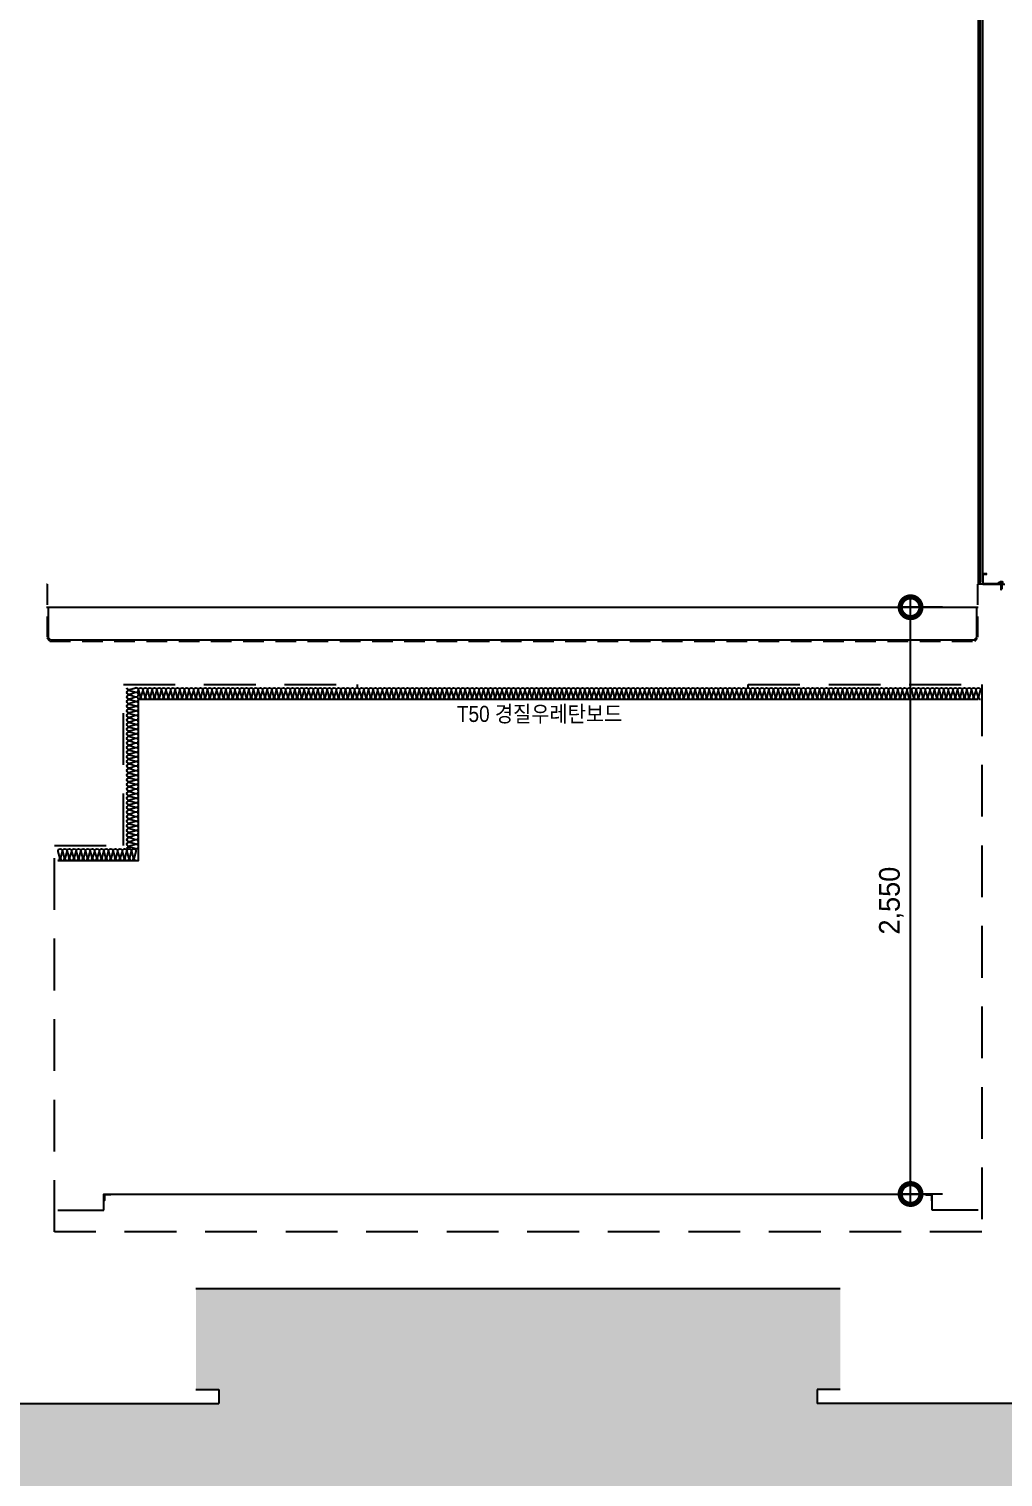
# Model space of a CAD drawing. Header units: millimetres. Extents: x 19868 to 801382, y -4805 to 85279.
# Drawn here: x 538413 to 542646, y 31149 to 37442 of the extents above; entities that cross this region are included whole.
import ezdxf
from ezdxf.enums import TextEntityAlignment as Align

# ---------------------------------------------------------------- set-up
doc = ezdxf.new("R2010")
doc.units = ezdxf.units.MM
doc.header["$LTSCALE"] = 250
doc.linetypes.add('HID', pattern=[2.8, 1.8, -1])
doc.layers.get('Defpoints').update_dxf_attribs({"color": 151})
for name, color, linetype in [('4fin', 4, 'Continuous'), ('8입면선', 8, 'Continuous'), ('A-FIN', 6, 'Continuous'), ('A-FIN-8', 8, 'Continuous'), ('A-FIN-무근', 7, 'Continuous'), ('A-WALL-D', 7, 'Continuous'), ('A-WP', 1, 'HID'), ('A-버림CONC', 4, 'Continuous'), ('GAGAM-DT', 7, 'Continuous'), ('ISL', 251, 'Continuous'), ('TR', 7, 'Continuous'), ('입면', 7, 'Continuous'), ('지반', 254, 'Continuous')]:
    doc.layers.add(name, color=color, linetype=linetype)
doc.layers.add('CK', color=221, linetype='Continuous', plot=False)
doc.layers.add('NOPLOT-단열', color=225, linetype='Continuous', plot=False)
doc.styles.add('Gdim', font='')
doc.styles.get('Gdim').set_extended_font_data('Dotum')
doc.dimstyles.new('Gdim50', dxfattribs={"dimscale": 30, "dimtxt": 3, "dimasz": 6, "dimexe": 1.5, "dimexo": 2, "dimgap": 1, "dimtad": 1, "dimdec": 0, "dimzin": 0, "dimdsep": 46, "dimlunit": 6, "dimtxsty": 'Gdim', "dimblk": 'DOTSMALL', "dimcen": 1.5, "dimdle": 1.5, "dimclrd": 256, "dimclre": 256, "dimclrt": 256, "dimazin": 0, "dimtfac": 1, "dimtdec": 0, "dimtix": 1, "dimtmove": 2, "dimatfit": 3, "dimldrblk": 'DOTSMALL', "dimfxl": 1.5, "dimtolj": 1, "dimtzin": 0, "dimlwd": -1, "dimlwe": -1, "dimarcsym": 1})

# ---------------------------------------------------------------- blocks, each defined once
blk = doc.blocks.new('_DotSmall')
at = {"color": 0, "linetype": 'ByBlock', "const_width": 0.5}
blk.add_lwpolyline([(-0.0625, 0, 1), (0.0625, 0, 1)], format="xyb", close=True, dxfattribs=at)
blk = doc.blocks.new('*D77')
at = {"layer": 'CK', "transparency": 16777216}
for p, q in [((542382.2, 34928.9), (542198.9, 34928.9)), ((542243.9, 32333.9), (542243.9, 34973.9)), ((542382.2, 32378.9), (542198.9, 32378.9))]:
    blk.add_line(p, q, dxfattribs=at)
at = {"layer": 'Defpoints', "color": 0, "transparency": 16777216}
for p in [(542243.9, 34928.9), (542442.2, 34928.9), (542442.2, 32378.9)]:
    blk.add_point(p, dxfattribs=at)
at = {"layer": 'CK', "transparency": 16777216, "xscale": 180, "yscale": 180, "zscale": 180}
for p, rotation in [((542243.9, 34928.9), 90), ((542243.9, 32378.9), 270)]:
    blk.add_blockref('_DotSmall', p, dxfattribs=dict(at, rotation=rotation))
at = {"layer": 'CK', "transparency": 16777216, "insert": (542160.2, 33653.9), "char_height": 90, "attachment_point": 5, "rotation": 90, "style": 'Gdim'}
blk.add_mtext('\\A1;2,550', dxfattribs=at)
blk = doc.blocks.new('*U116')
at = {"layer": '8입면선', "color": 8}
blk.add_line((3316397.6, 472011.4), (3316397.6, 480381.4), dxfattribs=at)
at = {"layer": 'A-WALL-D'}
for p, q in [((3316387.6, 480381.4), (3316387.6, 472011.4)), ((3316407.6, 472021.4), (3316407.6, 480381.4)), ((3316407.6, 472011.4), (3316387.6, 472011.4))]:
    blk.add_line(p, q, dxfattribs=at)
at = {"layer": 'CK', "linetype": 'Continuous'}
blk.add_line((3316472.9, 472011.4), (3316502.3, 472011.4), dxfattribs=at)
at = {"layer": 'GAGAM-DT', "color": 8}
for p, q in [((3316482.8, 472017.2), (3316482.8, 472020.7)), ((3316492.7, 472017.2), (3316482.8, 472017.2)), ((3316491.2, 472022.2), (3316484.3, 472022.2)), ((3316485.3, 472017.2), (3316485.3, 472022.2)), ((3316485.3, 472017.2), (3316485.3, 471985.8)), ((3316490.3, 471991.3), (3316485.3, 471985.8)), ((3316490.3, 472017.2), (3316490.3, 472022.2)), ((3316490.3, 472017.2), (3316490.3, 471991.3)), ((3316492.7, 472017.2), (3316492.7, 472020.7))]:
    blk.add_line(p, q, dxfattribs=at)
for centre, start, end in [((3316484.3, 472020.7), 90, 180), ((3316491.2, 472020.7), 0, 90)]:
    blk.add_arc(centre, 1.51, start, end, dxfattribs=at)
at = {"layer": '입면', "color": 6}
for p, q in [((3316425.4, 472056.4), (3316407.6, 472056.4)), ((3316407.6, 472056.4), (3316407.6, 472011.4)), ((3316408.8, 472012.6), (3316408.8, 472055.2)), ((3316408.8, 472055.2), (3316425.4, 472055.2)), ((3316425.4, 472055.2), (3316425.4, 472056.4)), ((3316407.6, 472011.4), (3316472.9, 472011.4)), ((3316472.4, 472012.6), (3316408.8, 472012.6)), ((3316477.4, 472018.5), (3316472.4, 472012.6)), ((3316472.9, 472011.4), (3316477.9, 472017.3)), ((3316497.8, 472018.5), (3316477.4, 472018.5)), ((3316477.9, 472017.3), (3316497.3, 472017.3))]:
    blk.add_line(p, q, dxfattribs=at)
blk = doc.blocks.new('A$C1B416526')
at = {"layer": '4fin'}
blk.add_lwpolyline([(-30, 70, 0.164028), (-28.7, 67), (-3, 67), (-3, 41.2, 0.19024), (0, 40), (0, 70)], format="xyb", close=True, dxfattribs=at)
at = {"layer": 'A-FIN-무근'}
for p, q in [((0, 0), (0, 70)), ((200, 0), (0, 0))]:
    blk.add_line(p, q, dxfattribs=at)

msp = doc.modelspace()

# ---------------------------------------------------------------- hatches: boundary and pattern name
at = {"layer": '지반'}
h = msp.add_hatch(dxfattribs=at)
h.set_pattern_fill('EARTH', color=251, scale=70, angle=45)
h.paths.add_polyline_path([(440367.8, 33228.9), (440367.8, 23234.4), (591132.4, 23234.4), (591132.4, 34678.9), (582338.2, 34678.9), (582338.2, 34628.9), (582388.2, 34628.9), (582388.2, 34568.9), (582138.2, 34568.9), (582138.2, 34628.9), (582188.2, 34628.9), (582188.2, 34828.9), (580288.2, 34828.9), (580288.2, 34778.9), (580138.2, 34778.9), (580138.2, 33778.9), (580038.2, 33778.9), (580038.2, 32328.9), (581138.2, 32328.9), (581138.2, 30828.9), (581238.2, 30828.9), (581238.2, 30768.9), (563118.2, 30768.9), (563118.2, 30828.9), (563218.2, 30828.9), (563218.2, 31528.9), (563818.2, 31528.9), (563818.2, 33668.9), (561843.1, 33668.9), (561663.1, 33488.9), (560453.4, 33488.9), (560273.4, 33668.9), (558088.2, 33668.9), (558088.2, 33728.9), (558188.2, 33728.9), (558188.2, 34318.9), (543138.2, 34318.9), (543138.2, 33878.9), (542838.2, 33878.9), (542838.2, 32228.9), (543438.2, 32228.9), (543438.2, 31528.9), (543538.2, 31528.9), (543538.2, 31468.9), (541838.2, 31468.9), (541838.2, 31528.9), (541938.2, 31528.9), (541938.2, 31968.9), (539138.2, 31968.9), (539138.2, 31528.9), (539238.2, 31528.9), (539238.2, 31468.9), (537538.2, 31468.9), (537538.2, 31528.9), (537638.2, 31528.9), (537638.2, 32228.9), (538238.2, 32228.9), (538238.2, 33018.9), (537638.2, 33018.9), (537638.2, 33078.9), (537738.2, 33078.9), (537738.2, 33418.9), (535238.2, 33418.9), (535238.2, 32878.9), (535338.2, 32878.9), (535338.2, 32818.9), (534538.2, 32818.9), (534538.2, 32878.9), (534638.2, 32878.9), (534638.2, 33418.9), (530588.2, 33418.9), (530188.2, 33018.9), (516778.2, 33018.9), (516708.2, 32948.9), (509968.2, 32948.9), (509968.2, 33008.9), (510068.2, 33008.9), (510068.2, 33848.9), (510668.2, 33848.9), (510668.2, 34398.9), (508508.2, 34398.9), (508508.2, 33808.9), (508608.2, 33808.9), (508608.2, 33748.9), (507668.2, 33748.9), (507668.2, 33808.9), (507768.2, 33808.9), (507768.2, 34448.9), (507488.2, 34448.9), (507488.2, 34508.9), (507538.2, 34508.9), (507536.6, 34832.3), (505138.2, 34820.6), (502738.2, 34808.9), (490888.2, 34568.9), (479038.2, 34328.9), (468288.2, 34228.9), (456838.2, 34128.9), (456138.2, 34128.9), (448038.2, 33228.9)])

# ---------------------------------------------------------------- linework, layer by layer
at = {"layer": 'A-FIN'}
for p, q in [((538488.2, 34928.9), (542538.2, 34928.9)), ((538738.2, 32378.9), (542338.2, 32378.9))]:
    msp.add_line(p, q, dxfattribs=at)
at = {"layer": 'A-FIN-8'}
for p, q in [((538496.2, 34928.9), (538496.2, 34797.1)), ((542530.2, 34928.9), (542530.2, 34797.1)), ((538506.4, 34786.9), (538496.2, 34797.1)), ((538506.4, 34786.9), (542520, 34786.9)), ((542520, 34786.9), (542530.2, 34797.1))]:
    msp.add_line(p, q, dxfattribs=at)
at = {"layer": 'A-WP', "ltscale": 0.2}
for p, q in [((538503.4, 34781.9), (538491.2, 34794.1)), ((542523.1, 34781.9), (542535.2, 34794.1))]:
    msp.add_line(p, q, dxfattribs=at)
at = {"layer": 'A-WP', "linetype": 'HID', "ltscale": 0.2}
msp.add_line((538503.4, 34781.9), (542523.1, 34781.9), dxfattribs=at)
for points in [[(538488.2, 35028.9), (538491.2, 35028.9), (538491.2, 34794.1)], [(542538.2, 35028.9), (542535.2, 35028.9), (542535.2, 34794.1)]]:
    msp.add_lwpolyline(points, dxfattribs=at)
at = {"layer": 'A-WP', "linetype": 'HID', "ltscale": 0.5}
msp.add_lwpolyline([(541538.2, 34578.9), (541538.2, 34593.9), (542553.2, 34593.9), (542553.2, 33893.9), (542553.2, 33893.9), (542553.2, 32213.9), (538523.2, 32213.9), (538523.2, 33893.9), (538823.2, 33893.9), (538823.2, 34593.9), (539838.2, 34593.9), (539838.2, 34578.9)], dxfattribs=at)
at = {"layer": 'A-버림CONC'}
for p, q in [((539138.2, 31528.9), (539238.2, 31528.9)), ((539238.2, 31528.9), (539238.2, 31468.9)), ((541938.2, 31528.9), (541838.2, 31528.9)), ((541838.2, 31528.9), (541838.2, 31468.9)), ((537538.2, 31468.9), (539238.2, 31468.9)), ((543538.2, 31468.9), (541838.2, 31468.9))]:
    msp.add_line(p, q, dxfattribs=at)
msp.add_lwpolyline([(539138.2, 31968.9), (541938.2, 31968.9)], dxfattribs=at)
at = {"layer": 'ISL'}
for points in [[(538838.2, 33878.9, -0.509267), (538850.3, 33887.8), (538876.1, 33880.1, 1.372593), (538876.1, 33897.8), (538850.3, 33890.1, -0.509266), (538838.2, 33898.9, -0.509267), (538850.3, 33907.8), (538876.1, 33900.1, 1.372593), (538876.1, 33917.8), (538850.3, 33910.1, -0.509266), (538838.2, 33918.9, -0.509267), (538850.3, 33927.8), (538876.1, 33920.1, 1.372593), (538876.1, 33937.8), (538850.3, 33930.1, -0.509266), (538838.2, 33938.9, -0.509267), (538850.3, 33947.8), (538876.1, 33940.1, 1.372593), (538876.1, 33957.8), (538850.3, 33950.1, -0.509266), (538838.2, 33958.9, -0.509267), (538850.3, 33967.8), (538876.1, 33960.1, 1.372593), (538876.1, 33977.8), (538850.3, 33970.1, -0.509266), (538838.2, 33978.9, -0.509267), (538850.3, 33987.8), (538876.1, 33980.1, 1.372593), (538876.1, 33997.8), (538850.3, 33990.1, -0.509266), (538838.2, 33998.9, -0.509267), (538850.3, 34007.8), (538876.1, 34000.1, 1.372593), (538876.1, 34017.8), (538850.3, 34010.1, -0.509266), (538838.2, 34018.9, -0.509267), (538850.3, 34027.8), (538876.1, 34020.1, 1.372593), (538876.1, 34037.8), (538850.3, 34030.1, -0.509266), (538838.2, 34038.9, -0.509267), (538850.3, 34047.8), (538876.1, 34040.1, 1.372593), (538876.1, 34057.8), (538850.3, 34050.1, -0.509266), (538838.2, 34058.9, -0.509267), (538850.3, 34067.8), (538876.1, 34060.1, 1.372593), (538876.1, 34077.8), (538850.3, 34070.1, -0.509266), (538838.2, 34078.9, -0.509267), (538850.3, 34087.8), (538876.1, 34080.1, 1.372593), (538876.1, 34097.8), (538850.3, 34090.1, -0.509266), (538838.2, 34098.9, -0.509267), (538850.3, 34107.8), (538876.1, 34100.1, 1.372593), (538876.1, 34117.8), (538850.3, 34110.1, -0.509266), (538838.2, 34118.9, -0.509267), (538850.3, 34127.8), (538876.1, 34120.1, 1.372593), (538876.1, 34137.8), (538850.3, 34130.1, -0.509266), (538838.2, 34138.9, -0.509267), (538850.3, 34147.8), (538876.1, 34140.1, 1.372593), (538876.1, 34157.8), (538850.3, 34150.1, -0.509266), (538838.2, 34158.9, -0.509267), (538850.3, 34167.8), (538876.1, 34160.1, 1.372593), (538876.1, 34177.8), (538850.3, 34170.1, -0.509266), (538838.2, 34178.9, -0.509267), (538850.3, 34187.8), (538876.1, 34180.1, 1.372593), (538876.1, 34197.8), (538850.3, 34190.1, -0.509266), (538838.2, 34198.9, -0.509267), (538850.3, 34207.8), (538876.1, 34200.1, 1.372593), (538876.1, 34217.8), (538850.3, 34210.1, -0.509266), (538838.2, 34218.9, -0.509267), (538850.3, 34227.8), (538876.1, 34220.1, 1.372593), (538876.1, 34237.8), (538850.3, 34230.1, -0.509266), (538838.2, 34238.9, -0.509267), (538850.3, 34247.8), (538876.1, 34240.1, 1.372593), (538876.1, 34257.8), (538850.3, 34250.1, -0.509266), (538838.2, 34258.9, -0.509267), (538850.3, 34267.8), (538876.1, 34260.1, 1.372593), (538876.1, 34277.8), (538850.3, 34270.1, -0.509266), (538838.2, 34278.9, -0.509267), (538850.3, 34287.8), (538876.1, 34280.1, 1.372593), (538876.1, 34297.8), (538850.3, 34290.1, -0.509266), (538838.2, 34298.9, -0.509267), (538850.3, 34307.8), (538876.1, 34300.1, 1.372593), (538876.1, 34317.8), (538850.3, 34310.1, -0.509266), (538838.2, 34318.9, -0.509267), (538850.3, 34327.8), (538876.1, 34320.1, 1.372593), (538876.1, 34337.8), (538850.3, 34330.1, -0.509266), (538838.2, 34338.9, -0.509267), (538850.3, 34347.8), (538876.1, 34340.1, 1.372593), (538876.1, 34357.8), (538850.3, 34350.1, -0.509266), (538838.2, 34358.9, -0.509267), (538850.3, 34367.8), (538876.1, 34360.1, 1.372593), (538876.1, 34377.8), (538850.3, 34370.1, -0.509266), (538838.2, 34378.9, -0.509267), (538850.3, 34387.8), (538876.1, 34380.1, 1.372593), (538876.1, 34397.8), (538850.3, 34390.1, -0.509266), (538838.2, 34398.9, -0.509267), (538850.3, 34407.8), (538876.1, 34400.1, 1.372593), (538876.1, 34417.8), (538850.3, 34410.1, -0.509266), (538838.2, 34418.9, -0.509267), (538850.3, 34427.8), (538876.1, 34420.1, 1.372593), (538876.1, 34437.8), (538850.3, 34430.1, -0.509266), (538838.2, 34438.9, -0.509267), (538850.3, 34447.8), (538876.1, 34440.1, 1.372593), (538876.1, 34457.8), (538850.3, 34450.1, -0.509266), (538838.2, 34458.9, -0.509267), (538850.3, 34467.8), (538876.1, 34460.1, 1.372593), (538876.1, 34477.8), (538850.3, 34470.1, -0.509266), (538838.2, 34478.9, -0.509267), (538850.3, 34487.8), (538876.1, 34480.1, 1.372593), (538876.1, 34497.8), (538850.3, 34490.1, -0.509266), (538838.2, 34498.9, -0.509267), (538850.3, 34507.8), (538876.1, 34500.1, 1.372593), (538876.1, 34517.8), (538850.3, 34510.1, -0.509266), (538838.2, 34518.9, -0.509267), (538850.3, 34527.8), (538876.1, 34520.1, 1.372593), (538876.1, 34537.8), (538850.3, 34530.1, -0.509266), (538838.2, 34538.9, -0.509267), (538850.3, 34547.8), (538876.1, 34540.1, 1.372593), (538876.1, 34557.8), (538850.3, 34550.1, -0.509266), (538838.2, 34558.9, -0.509267), (538850.3, 34567.8), (538876.1, 34560.1, 1.372593), (538876.1, 34577.8), (538850.3, 34570.1, -0.509266), (538838.2, 34578.9)], [(538888.2, 34528.9, 0.509267), (538897, 34541.1), (538889.4, 34566.8, -1.372593), (538907, 34566.8), (538899.4, 34541.1, 0.509267), (538908.2, 34528.9, 0.509267), (538917, 34541.1), (538909.4, 34566.8, -1.372593), (538927, 34566.8), (538919.4, 34541.1, 0.509267), (538928.2, 34528.9, 0.509267), (538937, 34541.1), (538929.4, 34566.8, -1.372593), (538947, 34566.8), (538939.4, 34541.1, 0.509267), (538948.2, 34528.9, 0.509267), (538957, 34541.1), (538949.4, 34566.8, -1.372593), (538967, 34566.8), (538959.4, 34541.1, 0.509267), (538968.2, 34528.9, 0.509267), (538977, 34541.1), (538969.4, 34566.8, -1.372593), (538987, 34566.8), (538979.4, 34541.1, 0.509267), (538988.2, 34528.9, 0.509267), (538997, 34541.1), (538989.4, 34566.8, -1.372593), (539007, 34566.8), (538999.4, 34541.1, 0.509267), (539008.2, 34528.9, 0.509267), (539017, 34541.1), (539009.4, 34566.8, -1.372593), (539027, 34566.8), (539019.4, 34541.1, 0.509267), (539028.2, 34528.9, 0.509267), (539037, 34541.1), (539029.4, 34566.8, -1.372593), (539047, 34566.8), (539039.4, 34541.1, 0.509267), (539048.2, 34528.9, 0.509267), (539057, 34541.1), (539049.4, 34566.8, -1.372593), (539067, 34566.8), (539059.4, 34541.1, 0.509267), (539068.2, 34528.9, 0.509267), (539077, 34541.1), (539069.4, 34566.8, -1.372593), (539087, 34566.8), (539079.4, 34541.1, 0.509267), (539088.2, 34528.9, 0.509267), (539097, 34541.1), (539089.4, 34566.8, -1.372593), (539107, 34566.8), (539099.4, 34541.1, 0.509267), (539108.2, 34528.9, 0.509267), (539117, 34541.1), (539109.4, 34566.8, -1.372593), (539127, 34566.8), (539119.4, 34541.1, 0.509267), (539128.2, 34528.9, 0.509267), (539137, 34541.1), (539129.4, 34566.8, -1.372593), (539147, 34566.8), (539139.4, 34541.1, 0.509267), (539148.2, 34528.9, 0.509267), (539157, 34541.1), (539149.4, 34566.8, -1.372593), (539167, 34566.8), (539159.4, 34541.1, 0.509267), (539168.2, 34528.9, 0.509267), (539177, 34541.1), (539169.4, 34566.8, -1.372593), (539187, 34566.8), (539179.4, 34541.1, 0.509267), (539188.2, 34528.9, 0.509267), (539197, 34541.1), (539189.4, 34566.8, -1.372593), (539207, 34566.8), (539199.4, 34541.1, 0.509267), (539208.2, 34528.9, 0.509267), (539217, 34541.1), (539209.4, 34566.8, -1.372593), (539227, 34566.8), (539219.4, 34541.1, 0.509267), (539228.2, 34528.9, 0.509267), (539237, 34541.1), (539229.4, 34566.8, -1.372593), (539247, 34566.8), (539239.4, 34541.1, 0.509267), (539248.2, 34528.9, 0.509267), (539257, 34541.1), (539249.4, 34566.8, -1.372593), (539267, 34566.8), (539259.4, 34541.1, 0.509267), (539268.2, 34528.9, 0.509267), (539277, 34541.1), (539269.4, 34566.8, -1.372593), (539287, 34566.8), (539279.4, 34541.1, 0.509267), (539288.2, 34528.9, 0.509267), (539297, 34541.1), (539289.4, 34566.8, -1.372593), (539307, 34566.8), (539299.4, 34541.1, 0.509267), (539308.2, 34528.9, 0.509267), (539317, 34541.1), (539309.4, 34566.8, -1.372593), (539327, 34566.8), (539319.4, 34541.1, 0.509267), (539328.2, 34528.9, 0.509267), (539337, 34541.1), (539329.4, 34566.8, -1.372593), (539347, 34566.8), (539339.4, 34541.1, 0.509267), (539348.2, 34528.9, 0.509267), (539357, 34541.1), (539349.4, 34566.8, -1.372593), (539367, 34566.8), (539359.4, 34541.1, 0.509267), (539368.2, 34528.9, 0.509267), (539377, 34541.1), (539369.4, 34566.8, -1.372593), (539387, 34566.8), (539379.4, 34541.1, 0.509267), (539388.2, 34528.9, 0.509267), (539397, 34541.1), (539389.4, 34566.8, -1.372593), (539407, 34566.8), (539399.4, 34541.1, 0.509267), (539408.2, 34528.9, 0.509267), (539417, 34541.1), (539409.4, 34566.8, -1.372593), (539427, 34566.8), (539419.4, 34541.1, 0.509267), (539428.2, 34528.9, 0.509267), (539437, 34541.1), (539429.4, 34566.8, -1.372593), (539447, 34566.8), (539439.4, 34541.1, 0.509267), (539448.2, 34528.9, 0.509267), (539457, 34541.1), (539449.4, 34566.8, -1.372593), (539467, 34566.8), (539459.4, 34541.1, 0.509267), (539468.2, 34528.9, 0.509267), (539477, 34541.1), (539469.4, 34566.8, -1.372593), (539487, 34566.8), (539479.4, 34541.1, 0.509267), (539488.2, 34528.9, 0.509267), (539497, 34541.1), (539489.4, 34566.8, -1.372593), (539507, 34566.8), (539499.4, 34541.1, 0.509267), (539508.2, 34528.9, 0.509267), (539517, 34541.1), (539509.4, 34566.8, -1.372593), (539527, 34566.8), (539519.4, 34541.1, 0.509267), (539528.2, 34528.9, 0.509267), (539537, 34541.1), (539529.4, 34566.8, -1.372593), (539547, 34566.8), (539539.4, 34541.1, 0.509267), (539548.2, 34528.9, 0.509267), (539557, 34541.1), (539549.4, 34566.8, -1.372593), (539567, 34566.8), (539559.4, 34541.1, 0.509267), (539568.2, 34528.9, 0.509267), (539577, 34541.1), (539569.4, 34566.8, -1.372593), (539587, 34566.8), (539579.4, 34541.1, 0.509267), (539588.2, 34528.9, 0.509267), (539597, 34541.1), (539589.4, 34566.8, -1.372593), (539607, 34566.8), (539599.4, 34541.1, 0.509267), (539608.2, 34528.9, 0.509267), (539617, 34541.1), (539609.4, 34566.8, -1.372593), (539627, 34566.8), (539619.4, 34541.1, 0.509267), (539628.2, 34528.9, 0.509267), (539637, 34541.1), (539629.4, 34566.8, -1.372593), (539647, 34566.8), (539639.4, 34541.1, 0.509267), (539648.2, 34528.9, 0.509267), (539657, 34541.1), (539649.4, 34566.8, -1.372593), (539667, 34566.8), (539659.4, 34541.1, 0.509267), (539668.2, 34528.9, 0.509267), (539677, 34541.1), (539669.4, 34566.8, -1.372593), (539687, 34566.8), (539679.4, 34541.1, 0.509267), (539688.2, 34528.9, 0.509267), (539697, 34541.1), (539689.4, 34566.8, -1.372593), (539707, 34566.8), (539699.4, 34541.1, 0.509267), (539708.2, 34528.9, 0.509267), (539717, 34541.1), (539709.4, 34566.8, -1.372593), (539727, 34566.8), (539719.4, 34541.1, 0.509267), (539728.2, 34528.9, 0.509267), (539737, 34541.1), (539729.4, 34566.8, -1.372593), (539747, 34566.8), (539739.4, 34541.1, 0.509267), (539748.2, 34528.9, 0.509267), (539757, 34541.1), (539749.4, 34566.8, -1.372593), (539767, 34566.8), (539759.4, 34541.1, 0.509267), (539768.2, 34528.9, 0.509267), (539777, 34541.1), (539769.4, 34566.8, -1.372593), (539787, 34566.8), (539779.4, 34541.1, 0.509267), (539788.2, 34528.9, 0.509267), (539797, 34541.1), (539789.4, 34566.8, -1.372593), (539807, 34566.8), (539799.4, 34541.1, 0.509267), (539808.2, 34528.9, 0.509267), (539817, 34541.1), (539809.4, 34566.8, -1.372593), (539827, 34566.8), (539819.4, 34541.1, 0.509267), (539828.2, 34528.9, 0.509267), (539837, 34541.1), (539829.4, 34566.8, -1.372593), (539847, 34566.8), (539839.4, 34541.1, 0.509267), (539848.2, 34528.9, 0.509267), (539857, 34541.1), (539849.4, 34566.8, -1.372593), (539867, 34566.8), (539859.4, 34541.1, 0.509267), (539868.2, 34528.9, 0.509267), (539877, 34541.1), (539869.4, 34566.8, -1.372593), (539887, 34566.8), (539879.4, 34541.1, 0.509267), (539888.2, 34528.9, 0.509267), (539897, 34541.1), (539889.4, 34566.8, -1.372593), (539907, 34566.8), (539899.4, 34541.1, 0.509267), (539908.2, 34528.9, 0.509267), (539917, 34541.1), (539909.4, 34566.8, -1.372593), (539927, 34566.8), (539919.4, 34541.1, 0.509267), (539928.2, 34528.9, 0.509267), (539937, 34541.1), (539929.4, 34566.8, -1.372593), (539947, 34566.8), (539939.4, 34541.1, 0.509267), (539948.2, 34528.9, 0.509267), (539957, 34541.1), (539949.4, 34566.8, -1.372593), (539967, 34566.8), (539959.4, 34541.1, 0.509267), (539968.2, 34528.9, 0.509267), (539977, 34541.1), (539969.4, 34566.8, -1.372593), (539987, 34566.8), (539979.4, 34541.1, 0.509267), (539988.2, 34528.9, 0.509267), (539997, 34541.1), (539989.4, 34566.8, -1.372593), (540007, 34566.8), (539999.4, 34541.1, 0.509267), (540008.2, 34528.9, 0.509267), (540017, 34541.1), (540009.4, 34566.8, -1.372593), (540027, 34566.8), (540019.4, 34541.1, 0.509267), (540028.2, 34528.9, 0.509267), (540037, 34541.1), (540029.4, 34566.8, -1.372593), (540047, 34566.8), (540039.4, 34541.1, 0.509267), (540048.2, 34528.9, 0.509267), (540057, 34541.1), (540049.4, 34566.8, -1.372593), (540067, 34566.8), (540059.4, 34541.1, 0.509267), (540068.2, 34528.9, 0.509267), (540077, 34541.1), (540069.4, 34566.8, -1.372593), (540087, 34566.8), (540079.4, 34541.1, 0.509267), (540088.2, 34528.9, 0.509267), (540097, 34541.1), (540089.4, 34566.8, -1.372593), (540107, 34566.8), (540099.4, 34541.1, 0.509267), (540108.2, 34528.9, 0.509267), (540117, 34541.1), (540109.4, 34566.8, -1.372593), (540127, 34566.8), (540119.4, 34541.1, 0.509267), (540128.2, 34528.9, 0.509267), (540137, 34541.1), (540129.4, 34566.8, -1.372593), (540147, 34566.8), (540139.4, 34541.1, 0.509267), (540148.2, 34528.9, 0.509267), (540157, 34541.1), (540149.4, 34566.8, -1.372593), (540167, 34566.8), (540159.4, 34541.1, 0.509267), (540168.2, 34528.9, 0.509267), (540177, 34541.1), (540169.4, 34566.8, -1.372593), (540187, 34566.8), (540179.4, 34541.1, 0.509267), (540188.2, 34528.9, 0.509267), (540197, 34541.1), (540189.4, 34566.8, -1.372593), (540207, 34566.8), (540199.4, 34541.1, 0.509267), (540208.2, 34528.9, 0.509267), (540217, 34541.1), (540209.4, 34566.8, -1.372593), (540227, 34566.8), (540219.4, 34541.1, 0.509267), (540228.2, 34528.9, 0.509267), (540237, 34541.1), (540229.4, 34566.8, -1.372593), (540247, 34566.8), (540239.4, 34541.1, 0.509267), (540248.2, 34528.9, 0.509267), (540257, 34541.1), (540249.4, 34566.8, -1.372593), (540267, 34566.8), (540259.4, 34541.1, 0.509267), (540268.2, 34528.9, 0.509267), (540277, 34541.1), (540269.4, 34566.8, -1.372593), (540287, 34566.8), (540279.4, 34541.1, 0.509267), (540288.2, 34528.9, 0.509267), (540297, 34541.1), (540289.4, 34566.8, -1.372593), (540307, 34566.8), (540299.4, 34541.1, 0.509267), (540308.2, 34528.9, 0.509267), (540317, 34541.1), (540309.4, 34566.8, -1.372593), (540327, 34566.8), (540319.4, 34541.1, 0.509267), (540328.2, 34528.9, 0.509267), (540337, 34541.1), (540329.4, 34566.8, -1.372593), (540347, 34566.8), (540339.4, 34541.1, 0.509267), (540348.2, 34528.9, 0.509267), (540357, 34541.1), (540349.4, 34566.8, -1.372593), (540367, 34566.8), (540359.4, 34541.1, 0.509267), (540368.2, 34528.9, 0.509267), (540377, 34541.1), (540369.4, 34566.8, -1.372593), (540387, 34566.8), (540379.4, 34541.1, 0.509267), (540388.2, 34528.9, 0.509267), (540397, 34541.1), (540389.4, 34566.8, -1.372593), (540407, 34566.8), (540399.4, 34541.1, 0.509267), (540408.2, 34528.9, 0.509267), (540417, 34541.1), (540409.4, 34566.8, -1.372593), (540427, 34566.8), (540419.4, 34541.1, 0.509267), (540428.2, 34528.9, 0.509267), (540437, 34541.1), (540429.4, 34566.8, -1.372593), (540447, 34566.8), (540439.4, 34541.1, 0.509267), (540448.2, 34528.9, 0.509267), (540457, 34541.1), (540449.4, 34566.8, -1.372593), (540467, 34566.8), (540459.4, 34541.1, 0.509267), (540468.2, 34528.9, 0.509267), (540477, 34541.1), (540469.4, 34566.8, -1.372593), (540487, 34566.8), (540479.4, 34541.1, 0.509267), (540488.2, 34528.9, 0.509267), (540497, 34541.1), (540489.4, 34566.8, -1.372593), (540507, 34566.8), (540499.4, 34541.1, 0.509267), (540508.2, 34528.9, 0.509267), (540517, 34541.1), (540509.4, 34566.8, -1.372593), (540527, 34566.8), (540519.4, 34541.1, 0.509267), (540528.2, 34528.9, 0.509267), (540537, 34541.1), (540529.4, 34566.8, -1.372593), (540547, 34566.8), (540539.4, 34541.1, 0.509267), (540548.2, 34528.9, 0.509267), (540557, 34541.1), (540549.4, 34566.8, -1.372593), (540567, 34566.8), (540559.4, 34541.1, 0.509267), (540568.2, 34528.9, 0.509267), (540577, 34541.1), (540569.4, 34566.8, -1.372593), (540587, 34566.8), (540579.4, 34541.1, 0.509267), (540588.2, 34528.9, 0.509267), (540597, 34541.1), (540589.4, 34566.8, -1.372593), (540607, 34566.8), (540599.4, 34541.1, 0.509267), (540608.2, 34528.9, 0.509267), (540617, 34541.1), (540609.4, 34566.8, -1.372593), (540627, 34566.8), (540619.4, 34541.1, 0.509267), (540628.2, 34528.9, 0.509267), (540637, 34541.1), (540629.4, 34566.8, -1.372593), (540647, 34566.8), (540639.4, 34541.1, 0.509267), (540648.2, 34528.9, 0.509267), (540657, 34541.1), (540649.4, 34566.8, -1.372593), (540667, 34566.8), (540659.4, 34541.1, 0.509267), (540668.2, 34528.9, 0.509267), (540677, 34541.1), (540669.4, 34566.8, -1.372593), (540687, 34566.8), (540679.4, 34541.1, 0.509267), (540688.2, 34528.9, 0.509267), (540697, 34541.1), (540689.4, 34566.8, -1.372593), (540707, 34566.8), (540699.4, 34541.1, 0.509267), (540708.2, 34528.9, 0.509267), (540717, 34541.1), (540709.4, 34566.8, -1.372593), (540727, 34566.8), (540719.4, 34541.1, 0.509267), (540728.2, 34528.9, 0.509267), (540737, 34541.1), (540729.4, 34566.8, -1.372593), (540747, 34566.8), (540739.4, 34541.1, 0.509267), (540748.2, 34528.9, 0.509267), (540757, 34541.1), (540749.4, 34566.8, -1.372593), (540767, 34566.8), (540759.4, 34541.1, 0.509267), (540768.2, 34528.9, 0.509267), (540777, 34541.1), (540769.4, 34566.8, -1.372593), (540787, 34566.8), (540779.4, 34541.1, 0.509267), (540788.2, 34528.9, 0.509267), (540797, 34541.1), (540789.4, 34566.8, -1.372593), (540807, 34566.8), (540799.4, 34541.1, 0.509267), (540808.2, 34528.9, 0.509267), (540817, 34541.1), (540809.4, 34566.8, -1.372593), (540827, 34566.8), (540819.4, 34541.1, 0.509267), (540828.2, 34528.9, 0.509267), (540837, 34541.1), (540829.4, 34566.8, -1.372593), (540847, 34566.8), (540839.4, 34541.1, 0.509267), (540848.2, 34528.9, 0.509267), (540857, 34541.1), (540849.4, 34566.8, -1.372593), (540867, 34566.8), (540859.4, 34541.1, 0.509267), (540868.2, 34528.9, 0.509267), (540877, 34541.1), (540869.4, 34566.8, -1.372593), (540887, 34566.8), (540879.4, 34541.1, 0.509267), (540888.2, 34528.9, 0.509267), (540897, 34541.1), (540889.4, 34566.8, -1.372593), (540907, 34566.8), (540899.4, 34541.1, 0.509267), (540908.2, 34528.9, 0.509267), (540917, 34541.1), (540909.4, 34566.8, -1.372593), (540927, 34566.8), (540919.4, 34541.1, 0.509267), (540928.2, 34528.9, 0.509267), (540937, 34541.1), (540929.4, 34566.8, -1.372593), (540947, 34566.8), (540939.4, 34541.1, 0.509267), (540948.2, 34528.9, 0.509267), (540957, 34541.1), (540949.4, 34566.8, -1.372593), (540967, 34566.8), (540959.4, 34541.1, 0.509267), (540968.2, 34528.9, 0.509267), (540977, 34541.1), (540969.4, 34566.8, -1.372593), (540987, 34566.8), (540979.4, 34541.1, 0.509267), (540988.2, 34528.9, 0.509267), (540997, 34541.1), (540989.4, 34566.8, -1.372593), (541007, 34566.8), (540999.4, 34541.1, 0.509267), (541008.2, 34528.9, 0.509267), (541017, 34541.1), (541009.4, 34566.8, -1.372593), (541027, 34566.8), (541019.4, 34541.1, 0.509267), (541028.2, 34528.9, 0.509267), (541037, 34541.1), (541029.4, 34566.8, -1.372593), (541047, 34566.8), (541039.4, 34541.1, 0.509267), (541048.2, 34528.9, 0.509267), (541057, 34541.1), (541049.4, 34566.8, -1.372593), (541067, 34566.8), (541059.4, 34541.1, 0.509267), (541068.2, 34528.9, 0.509267), (541077, 34541.1), (541069.4, 34566.8, -1.372593), (541087, 34566.8), (541079.4, 34541.1, 0.509267), (541088.2, 34528.9, 0.509267), (541097, 34541.1), (541089.4, 34566.8, -1.372593), (541107, 34566.8), (541099.4, 34541.1, 0.509267), (541108.2, 34528.9, 0.509267), (541117, 34541.1), (541109.4, 34566.8, -1.372593), (541127, 34566.8), (541119.4, 34541.1, 0.509267), (541128.2, 34528.9, 0.509267), (541137, 34541.1), (541129.4, 34566.8, -1.372593), (541147, 34566.8), (541139.4, 34541.1, 0.509267), (541148.2, 34528.9, 0.509267), (541157, 34541.1), (541149.4, 34566.8, -1.372593), (541167, 34566.8), (541159.4, 34541.1, 0.509267), (541168.2, 34528.9, 0.509267), (541177, 34541.1), (541169.4, 34566.8, -1.372593), (541187, 34566.8), (541179.4, 34541.1, 0.509267), (541188.2, 34528.9, 0.509267), (541197, 34541.1), (541189.4, 34566.8, -1.372593), (541207, 34566.8), (541199.4, 34541.1, 0.509267), (541208.2, 34528.9, 0.509267), (541217, 34541.1), (541209.4, 34566.8, -1.372593), (541227, 34566.8), (541219.4, 34541.1, 0.509267), (541228.2, 34528.9, 0.509267), (541237, 34541.1), (541229.4, 34566.8, -1.372593), (541247, 34566.8), (541239.4, 34541.1, 0.509267), (541248.2, 34528.9, 0.509267), (541257, 34541.1), (541249.4, 34566.8, -1.372593), (541267, 34566.8), (541259.4, 34541.1, 0.509267), (541268.2, 34528.9, 0.509267), (541277, 34541.1), (541269.4, 34566.8, -1.372593), (541287, 34566.8), (541279.4, 34541.1, 0.509267), (541288.2, 34528.9, 0.509267), (541297, 34541.1), (541289.4, 34566.8, -1.372593), (541307, 34566.8), (541299.4, 34541.1, 0.509267), (541308.2, 34528.9, 0.509267), (541317, 34541.1), (541309.4, 34566.8, -1.372593), (541327, 34566.8), (541319.4, 34541.1, 0.509267), (541328.2, 34528.9, 0.509267), (541337, 34541.1), (541329.4, 34566.8, -1.372593), (541347, 34566.8), (541339.4, 34541.1, 0.509267), (541348.2, 34528.9, 0.509267), (541357, 34541.1), (541349.4, 34566.8, -1.372593), (541367, 34566.8), (541359.4, 34541.1, 0.509267), (541368.2, 34528.9, 0.509267), (541377, 34541.1), (541369.4, 34566.8, -1.372593), (541387, 34566.8), (541379.4, 34541.1, 0.509267), (541388.2, 34528.9, 0.509267), (541397, 34541.1), (541389.4, 34566.8, -1.372593), (541407, 34566.8), (541399.4, 34541.1, 0.509267), (541408.2, 34528.9, 0.509267), (541417, 34541.1), (541409.4, 34566.8, -1.372593), (541427, 34566.8), (541419.4, 34541.1, 0.509267), (541428.2, 34528.9, 0.509267), (541437, 34541.1), (541429.4, 34566.8, -1.372593), (541447, 34566.8), (541439.4, 34541.1, 0.509267), (541448.2, 34528.9, 0.509267), (541457, 34541.1), (541449.4, 34566.8, -1.372593), (541467, 34566.8), (541459.4, 34541.1, 0.509267), (541468.2, 34528.9, 0.509267), (541477, 34541.1), (541469.4, 34566.8, -1.372593), (541487, 34566.8), (541479.4, 34541.1, 0.509267), (541488.2, 34528.9, 0.509267), (541497, 34541.1), (541489.4, 34566.8, -1.372593), (541507, 34566.8), (541499.4, 34541.1, 0.509267), (541508.2, 34528.9, 0.509267), (541517, 34541.1), (541509.4, 34566.8, -1.372593), (541527, 34566.8), (541519.4, 34541.1, 0.509267), (541528.2, 34528.9, 0.509267), (541537, 34541.1), (541529.4, 34566.8, -1.372593), (541547, 34566.8), (541539.4, 34541.1, 0.509267), (541548.2, 34528.9, 0.509267), (541557, 34541.1), (541549.4, 34566.8, -1.372593), (541567, 34566.8), (541559.4, 34541.1, 0.509267), (541568.2, 34528.9, 0.509267), (541577, 34541.1), (541569.4, 34566.8, -1.372593), (541587, 34566.8), (541579.4, 34541.1, 0.509267), (541588.2, 34528.9, 0.509267), (541597, 34541.1), (541589.4, 34566.8, -1.372593), (541607, 34566.8), (541599.4, 34541.1, 0.509267), (541608.2, 34528.9, 0.509267), (541617, 34541.1), (541609.4, 34566.8, -1.372593), (541627, 34566.8), (541619.4, 34541.1, 0.509267), (541628.2, 34528.9, 0.509267), (541637, 34541.1), (541629.4, 34566.8, -1.372593), (541647, 34566.8), (541639.4, 34541.1, 0.509267), (541648.2, 34528.9, 0.509267), (541657, 34541.1), (541649.4, 34566.8, -1.372593), (541667, 34566.8), (541659.4, 34541.1, 0.509267), (541668.2, 34528.9, 0.509267), (541677, 34541.1), (541669.4, 34566.8, -1.372593), (541687, 34566.8), (541679.4, 34541.1, 0.509267), (541688.2, 34528.9, 0.509267), (541697, 34541.1), (541689.4, 34566.8, -1.372593), (541707, 34566.8), (541699.4, 34541.1, 0.509267), (541708.2, 34528.9, 0.509267), (541717, 34541.1), (541709.4, 34566.8, -1.372593), (541727, 34566.8), (541719.4, 34541.1, 0.509267), (541728.2, 34528.9, 0.509267), (541737, 34541.1), (541729.4, 34566.8, -1.372593), (541747, 34566.8), (541739.4, 34541.1, 0.509267), (541748.2, 34528.9, 0.509267), (541757, 34541.1), (541749.4, 34566.8, -1.372593), (541767, 34566.8), (541759.4, 34541.1, 0.509267), (541768.2, 34528.9, 0.509267), (541777, 34541.1), (541769.4, 34566.8, -1.372593), (541787, 34566.8), (541779.4, 34541.1, 0.509267), (541788.2, 34528.9, 0.509267), (541797, 34541.1), (541789.4, 34566.8, -1.372593), (541807, 34566.8), (541799.4, 34541.1, 0.509267), (541808.2, 34528.9, 0.509267), (541817, 34541.1), (541809.4, 34566.8, -1.372593), (541827, 34566.8), (541819.4, 34541.1, 0.509267), (541828.2, 34528.9, 0.509267), (541837, 34541.1), (541829.4, 34566.8, -1.372593), (541847, 34566.8), (541839.4, 34541.1, 0.509267), (541848.2, 34528.9, 0.509267), (541857, 34541.1), (541849.4, 34566.8, -1.372593), (541867, 34566.8), (541859.4, 34541.1, 0.509267), (541868.2, 34528.9, 0.509267), (541877, 34541.1), (541869.4, 34566.8, -1.372593), (541887, 34566.8), (541879.4, 34541.1, 0.509267), (541888.2, 34528.9, 0.509267), (541897, 34541.1), (541889.4, 34566.8, -1.372593), (541907, 34566.8), (541899.4, 34541.1, 0.509267), (541908.2, 34528.9, 0.509267), (541917, 34541.1), (541909.4, 34566.8, -1.372593), (541927, 34566.8), (541919.4, 34541.1, 0.509267), (541928.2, 34528.9, 0.509267), (541937, 34541.1), (541929.4, 34566.8, -1.372593), (541947, 34566.8), (541939.4, 34541.1, 0.509267), (541948.2, 34528.9, 0.509267), (541957, 34541.1), (541949.4, 34566.8, -1.372593), (541967, 34566.8), (541959.4, 34541.1, 0.509267), (541968.2, 34528.9, 0.509267), (541977, 34541.1), (541969.4, 34566.8, -1.372593), (541987, 34566.8), (541979.4, 34541.1, 0.509267), (541988.2, 34528.9, 0.509267), (541997, 34541.1), (541989.4, 34566.8, -1.372593), (542007, 34566.8), (541999.4, 34541.1, 0.509267), (542008.2, 34528.9, 0.509267), (542017, 34541.1), (542009.4, 34566.8, -1.372593), (542027, 34566.8), (542019.4, 34541.1, 0.509267), (542028.2, 34528.9, 0.509267), (542037, 34541.1), (542029.4, 34566.8, -1.372593), (542047, 34566.8), (542039.4, 34541.1, 0.509267), (542048.2, 34528.9, 0.509267), (542057, 34541.1), (542049.4, 34566.8, -1.372593), (542067, 34566.8), (542059.4, 34541.1, 0.509267), (542068.2, 34528.9, 0.509267), (542077, 34541.1), (542069.4, 34566.8, -1.372593), (542087, 34566.8), (542079.4, 34541.1, 0.509267), (542088.2, 34528.9, 0.509267), (542097, 34541.1), (542089.4, 34566.8, -1.372593), (542107, 34566.8), (542099.4, 34541.1, 0.509267), (542108.2, 34528.9, 0.509267), (542117, 34541.1), (542109.4, 34566.8, -1.372593), (542127, 34566.8), (542119.4, 34541.1, 0.509267), (542128.2, 34528.9, 0.509267), (542137, 34541.1), (542129.4, 34566.8, -1.372593), (542147, 34566.8), (542139.4, 34541.1, 0.509267), (542148.2, 34528.9, 0.509267), (542157, 34541.1), (542149.4, 34566.8, -1.372593), (542167, 34566.8), (542159.4, 34541.1, 0.509267), (542168.2, 34528.9, 0.509267), (542177, 34541.1), (542169.4, 34566.8, -1.372593), (542187, 34566.8), (542179.4, 34541.1, 0.509267), (542188.2, 34528.9, 0.509267), (542197, 34541.1), (542189.4, 34566.8, -1.372593), (542207, 34566.8), (542199.4, 34541.1, 0.509267), (542208.2, 34528.9, 0.509267), (542217, 34541.1), (542209.4, 34566.8, -1.372593), (542227, 34566.8), (542219.4, 34541.1, 0.509267), (542228.2, 34528.9, 0.509267), (542237, 34541.1), (542229.4, 34566.8, -1.372593), (542247, 34566.8), (542239.4, 34541.1, 0.509267), (542248.2, 34528.9, 0.509267), (542257, 34541.1), (542249.4, 34566.8, -1.372593), (542267, 34566.8), (542259.4, 34541.1, 0.509267), (542268.2, 34528.9, 0.509267), (542277, 34541.1), (542269.4, 34566.8, -1.372593), (542287, 34566.8), (542279.4, 34541.1, 0.509267), (542288.2, 34528.9, 0.509267), (542297, 34541.1), (542289.4, 34566.8, -1.372593), (542307, 34566.8), (542299.4, 34541.1, 0.509267), (542308.2, 34528.9, 0.509267), (542317, 34541.1), (542309.4, 34566.8, -1.372593), (542327, 34566.8), (542319.4, 34541.1, 0.509267), (542328.2, 34528.9, 0.509267), (542337, 34541.1), (542329.4, 34566.8, -1.372593), (542347, 34566.8), (542339.4, 34541.1, 0.509267), (542348.2, 34528.9, 0.509267), (542357, 34541.1), (542349.4, 34566.8, -1.372593), (542367, 34566.8), (542359.4, 34541.1, 0.509267), (542368.2, 34528.9, 0.509267), (542377, 34541.1), (542369.4, 34566.8, -1.372593), (542387, 34566.8), (542379.4, 34541.1, 0.509267), (542388.2, 34528.9, 0.509267), (542397, 34541.1), (542389.4, 34566.8, -1.372593), (542407, 34566.8), (542399.4, 34541.1, 0.509267), (542408.2, 34528.9, 0.509267), (542417, 34541.1), (542409.4, 34566.8, -1.372593), (542427, 34566.8), (542419.4, 34541.1, 0.509267), (542428.2, 34528.9, 0.509267), (542437, 34541.1), (542429.4, 34566.8, -1.372593), (542447, 34566.8), (542439.4, 34541.1, 0.509267), (542448.2, 34528.9, 0.509267), (542457, 34541.1), (542449.4, 34566.8, -1.372593), (542467, 34566.8), (542459.4, 34541.1, 0.509267), (542468.2, 34528.9, 0.509267), (542477, 34541.1), (542469.4, 34566.8, -1.372593), (542487, 34566.8), (542479.4, 34541.1, 0.509267), (542488.2, 34528.9, 0.509267), (542497, 34541.1), (542489.4, 34566.8, -1.372593), (542507, 34566.8), (542499.4, 34541.1, 0.509267), (542508.2, 34528.9, 0.509267), (542517, 34541.1), (542509.4, 34566.8, -1.372593), (542527, 34566.8), (542519.4, 34541.1, 0.509267), (542528.2, 34528.9, 0.509267), (542537, 34541.1), (542529.4, 34566.8, -1.372593), (542547, 34566.8), (542539.4, 34541.1, 0.509267), (542548.2, 34528.9)], [(538538.2, 33828.9, 0.509267), (538547, 33841.1), (538539.4, 33866.8, -1.372593), (538557, 33866.8), (538549.4, 33841.1, 0.509267), (538558.2, 33828.9, 0.509267), (538567, 33841.1), (538559.4, 33866.8, -1.372593), (538577, 33866.8), (538569.4, 33841.1, 0.509267), (538578.2, 33828.9, 0.509267), (538587, 33841.1), (538579.4, 33866.8, -1.372593), (538597, 33866.8), (538589.4, 33841.1, 0.509267), (538598.2, 33828.9, 0.509267), (538607, 33841.1), (538599.4, 33866.8, -1.372593), (538617, 33866.8), (538609.4, 33841.1, 0.509267), (538618.2, 33828.9, 0.509267), (538627, 33841.1), (538619.4, 33866.8, -1.372593), (538637, 33866.8), (538629.4, 33841.1, 0.509267), (538638.2, 33828.9, 0.509267), (538647, 33841.1), (538639.4, 33866.8, -1.372593), (538657, 33866.8), (538649.4, 33841.1, 0.509267), (538658.2, 33828.9, 0.509267), (538667, 33841.1), (538659.4, 33866.8, -1.372593), (538677, 33866.8), (538669.4, 33841.1, 0.509267), (538678.2, 33828.9, 0.509267), (538687, 33841.1), (538679.4, 33866.8, -1.372593), (538697, 33866.8), (538689.4, 33841.1, 0.509267), (538698.2, 33828.9, 0.509267), (538707, 33841.1), (538699.4, 33866.8, -1.372593), (538717, 33866.8), (538709.4, 33841.1, 0.509267), (538718.2, 33828.9, 0.509267), (538727, 33841.1), (538719.4, 33866.8, -1.372593), (538737, 33866.8), (538729.4, 33841.1, 0.509267), (538738.2, 33828.9, 0.509267), (538747, 33841.1), (538739.4, 33866.8, -1.372593), (538757, 33866.8), (538749.4, 33841.1, 0.509267), (538758.2, 33828.9, 0.509267), (538767, 33841.1), (538759.4, 33866.8, -1.372593), (538777, 33866.8), (538769.4, 33841.1, 0.509267), (538778.2, 33828.9, 0.509267), (538787, 33841.1), (538779.4, 33866.8, -1.372593), (538797, 33866.8), (538789.4, 33841.1, 0.509267), (538798.2, 33828.9, 0.509267), (538807, 33841.1), (538799.4, 33866.8, -1.372593), (538817, 33866.8), (538809.4, 33841.1, 0.509267), (538818.2, 33828.9, 0.509267), (538827, 33841.1), (538819.4, 33866.8, -1.372593), (538837, 33866.8), (538829.4, 33841.1, 0.509267), (538838.2, 33828.9, 0.509267), (538847, 33841.1), (538839.4, 33866.8, -1.372593), (538857, 33866.8), (538849.4, 33841.1, 0.509267), (538858.2, 33828.9, 0.509267), (538867, 33841.1), (538859.4, 33866.8, -1.372593), (538877, 33866.8), (538869.4, 33841.1, 0.509267), (538878.2, 33828.9)]]:
    msp.add_lwpolyline(points, format="xyb", dxfattribs=at)
msp.add_lwpolyline([(538538.2, 33828.9), (538888.2, 33828.9), (538888.2, 34528.9), (542538.2, 34528.9)], dxfattribs=at)

# ---------------------------------------------------------------- block references
at = {"layer": 'A-WALL-D'}
msp.add_blockref('*U116', (-2773849.4, -436982.5), dxfattribs=at)
at = {"layer": 'TR', "xscale": -1}
msp.add_blockref('A$C1B416526', (538738.2, 32308.9), dxfattribs=at)
at = {"layer": 'TR'}
msp.add_blockref('A$C1B416526', (542338.2, 32308.9), dxfattribs=at)

# ---------------------------------------------------------------- texts
at = {"layer": 'NOPLOT-단열', "style": 'Gdim', "width": 0.9}
msp.add_text('T50 경질우레탄보드', height=70, dxfattribs=at).set_placement((540631.7, 34465.4), align=Align.MIDDLE_CENTER)

# ---------------------------------------------------------------- dimensions: what is measured, and where the dimension line sits
at = {"layer": 'CK'}
dim = msp.add_linear_dim(base=(542243.9, 34928.9), p1=(542442.2, 32378.9), p2=(542442.2, 34928.9), angle=90, dimstyle='Gdim50', dxfattribs=at)
dim.commit()
dim.dimension.update_dxf_attribs({"geometry": '*D77', "text_midpoint": (542160.2, 33653.9)})

doc.saveas('drawing.dxf')
